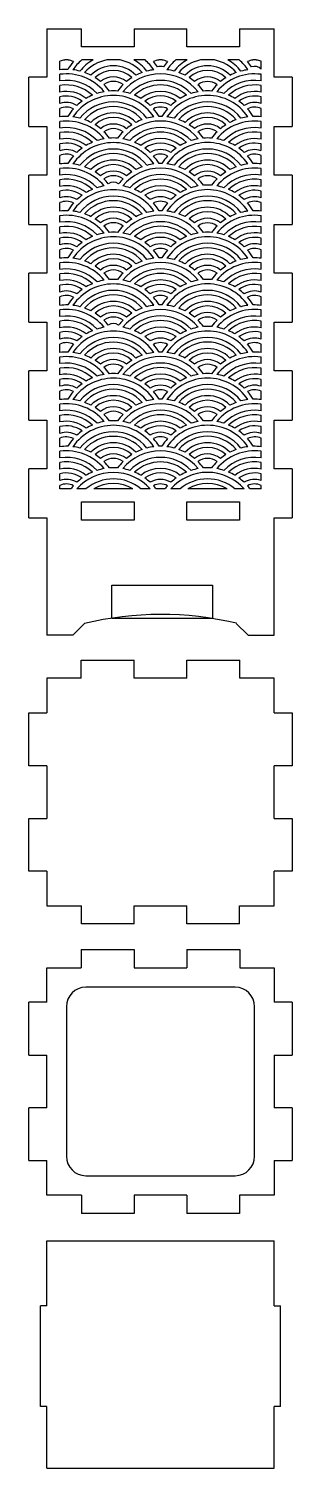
# Model space of a CAD drawing. Header units: millimetres. Extents: x -37 to 4, y -469 to 44.
# Drawn here: x -36.8 to 3.8, y -468.8 to -247.3 of the extents above; entities that cross this region are included whole.
import ezdxf

# ---------------------------------------------------------------- set-up
doc = ezdxf.new("R2010")
doc.units = ezdxf.units.MM

msp = doc.modelspace()

# ---------------------------------------------------------------- linework, layer by layer
at = {"color": 7, "linetype": 'Continuous', "lineweight": 25}
for p, q in [((-34.03, -247.34), (-34.03, -254.78)), ((-34.03, -247.34), (-28.71, -247.34)), ((-28.71, -250.14), (-28.71, -247.34)), ((-20.59, -247.34), (-20.59, -250.14)), ((-20.59, -247.34), (-12.47, -247.34)), ((-12.47, -250.14), (-12.47, -247.34)), ((-4.35, -247.34), (-4.35, -250.14)), ((-4.35, -247.34), (0.97, -247.34)), ((0.97, -254.78), (0.97, -247.34)), ((-20.59, -250.14), (-28.71, -250.14)), ((-4.35, -250.14), (-12.47, -250.14)), ((-32.03, -253.64), (-32.03, -252.34)), ((-30.78, -252.14), (-31.28, -252.14)), ((-26.92, -252.14), (-28.67, -252.14)), ((-22.76, -252.14), (-24.81, -252.14)), ((-18.91, -252.14), (-20.64, -252.14)), ((-16.28, -252.14), (-16.78, -252.14)), ((-12.43, -252.14), (-14.18, -252.14)), ((-8.22, -252.14), (-10.37, -252.14)), ((-4.4, -252.14), (-6.16, -252.14)), ((-1.78, -252.14), (-2.28, -252.14)), ((-1.03, -253.53), (-1.03, -252.34)), ((-32.03, -255.35), (-32.03, -254.34)), ((-1.03, -255.35), (-1.03, -254.34)), ((-36.83, -262.39), (-36.83, -254.78)), ((-34.03, -254.78), (-36.83, -254.78)), ((-32.03, -257.08), (-32.03, -256.06)), ((-1.03, -257.08), (-1.03, -256.06)), ((3.77, -254.78), (0.97, -254.78)), ((3.77, -254.78), (3.77, -262.39)), ((-32.03, -258.84), (-32.03, -257.8)), ((-1.03, -258.84), (-1.03, -257.89)), ((-32.03, -260.89), (-32.03, -259.59)), ((-1.03, -260.89), (-1.03, -259.59)), ((-36.83, -262.39), (-34.03, -262.39)), ((-34.03, -262.39), (-34.03, -269.85)), ((-32.03, -262.6), (-32.03, -261.59)), ((-32.03, -264.33), (-32.03, -263.31)), ((-1.03, -262.6), (-1.03, -261.59)), ((-1.03, -264.33), (-1.03, -263.31)), ((0.97, -262.39), (3.77, -262.39)), ((0.97, -269.85), (0.97, -262.39)), ((-32.03, -266.09), (-32.03, -265.05)), ((-1.03, -266.09), (-1.03, -265.14)), ((-32.03, -268.14), (-32.03, -266.84)), ((-1.03, -268.14), (-1.03, -266.84)), ((-36.83, -277.45), (-36.83, -269.85)), ((-34.03, -269.85), (-36.83, -269.85)), ((-32.03, -269.85), (-32.03, -268.84)), ((-1.03, -269.85), (-1.03, -268.84)), ((3.77, -269.85), (0.97, -269.85)), ((3.77, -269.85), (3.77, -277.45)), ((-32.03, -271.58), (-32.03, -270.56)), ((-32.03, -273.34), (-32.03, -272.3)), ((-1.03, -271.58), (-1.03, -270.56)), ((-1.03, -273.34), (-1.03, -272.39)), ((-32.03, -275.39), (-32.03, -274.09)), ((-1.03, -275.39), (-1.03, -274.09)), ((-32.03, -277.1), (-32.03, -276.09)), ((-1.03, -277.1), (-1.03, -276.09)), ((-36.83, -277.45), (-34.03, -277.45)), ((-34.03, -277.45), (-34.03, -284.92)), ((-32.03, -278.83), (-32.03, -277.81)), ((-1.03, -278.83), (-1.03, -277.81)), ((0.97, -277.45), (3.77, -277.45)), ((0.97, -284.92), (0.97, -277.45)), ((-32.03, -280.59), (-32.03, -279.55)), ((-1.03, -280.59), (-1.03, -279.64)), ((-32.03, -282.64), (-32.03, -281.34)), ((-32.03, -284.35), (-32.03, -283.34)), ((-1.03, -282.64), (-1.03, -281.34)), ((-1.03, -284.35), (-1.03, -283.34)), ((-36.83, -292.5), (-36.83, -284.92)), ((-34.03, -284.92), (-36.83, -284.92)), ((-32.03, -286.08), (-32.03, -285.06)), ((-1.03, -286.08), (-1.03, -285.06)), ((3.77, -284.92), (0.97, -284.92)), ((3.77, -284.92), (3.77, -292.5)), ((-32.03, -287.84), (-32.03, -286.8)), ((-1.03, -287.84), (-1.03, -286.89)), ((-32.03, -289.89), (-32.03, -288.59)), ((-1.03, -289.89), (-1.03, -288.59)), ((-32.03, -291.6), (-32.03, -290.59)), ((-32.03, -293.33), (-32.03, -292.31)), ((-1.03, -291.6), (-1.03, -290.59)), ((-1.03, -293.33), (-1.03, -292.31)), ((-36.83, -292.5), (-34.03, -292.5)), ((-34.03, -292.5), (-34.03, -299.99)), ((-32.03, -295.09), (-32.03, -294.05)), ((-1.03, -295.09), (-1.03, -294.14)), ((0.97, -292.5), (3.77, -292.5)), ((0.97, -299.99), (0.97, -292.5)), ((-32.03, -297.14), (-32.03, -295.84)), ((-1.03, -297.14), (-1.03, -295.84)), ((-32.03, -298.85), (-32.03, -297.84)), ((-1.03, -298.85), (-1.03, -297.84)), ((-36.83, -307.56), (-36.83, -299.99)), ((-34.03, -299.99), (-36.83, -299.99)), ((-32.03, -300.58), (-32.03, -299.56)), ((-1.03, -300.58), (-1.03, -299.56)), ((3.77, -299.99), (0.97, -299.99)), ((3.77, -299.99), (3.77, -307.56)), ((-32.03, -302.34), (-32.03, -301.3)), ((-32.03, -304.39), (-32.03, -303.09)), ((-1.03, -302.34), (-1.03, -301.39)), ((-1.03, -304.39), (-1.03, -303.09)), ((-32.03, -306.1), (-32.03, -305.09)), ((-1.03, -306.1), (-1.03, -305.09)), ((-36.83, -307.56), (-34.03, -307.56)), ((-34.03, -307.56), (-34.03, -315.07)), ((-32.03, -307.83), (-32.03, -306.81)), ((-1.03, -307.83), (-1.03, -306.81)), ((0.97, -307.56), (3.77, -307.56)), ((0.97, -315.07), (0.97, -307.56)), ((-32.03, -309.59), (-32.03, -308.55)), ((-1.03, -309.59), (-1.03, -308.64)), ((-32.03, -311.64), (-32.03, -310.34)), ((-1.03, -311.64), (-1.03, -310.34)), ((-32.03, -313.35), (-32.03, -312.34)), ((-32.03, -315.08), (-32.03, -314.06)), ((-1.03, -313.35), (-1.03, -312.34)), ((-1.03, -315.08), (-1.03, -314.06)), ((-36.83, -322.61), (-36.83, -315.07)), ((-34.03, -315.07), (-36.83, -315.07)), ((-32.03, -316.84), (-32.03, -315.8)), ((-1.03, -316.84), (-1.03, -315.89)), ((3.77, -315.07), (0.97, -315.07)), ((3.77, -315.07), (3.77, -322.61)), ((-32.03, -318.14), (-32.03, -317.59)), ((-30.34, -318.14), (-32.03, -318.14)), ((-28.01, -318.14), (-29.43, -318.14)), ((-20.77, -318.14), (-26.81, -318.14)), ((-18.14, -318.14), (-19.55, -318.14)), ((-15.84, -318.14), (-17.22, -318.14)), ((-13.52, -318.14), (-14.95, -318.14)), ((-6.26, -318.14), (-12.33, -318.14)), ((-3.64, -318.14), (-5.06, -318.14)), ((-1.03, -318.14), (-2.72, -318.14)), ((-1.03, -318.14), (-1.03, -317.59)), ((-28.71, -322.94), (-28.71, -320.14)), ((-28.71, -320.14), (-20.59, -320.14)), ((-20.59, -320.14), (-20.59, -322.94)), ((-12.47, -322.94), (-12.47, -320.14)), ((-12.47, -320.14), (-4.35, -320.14)), ((-4.35, -320.14), (-4.35, -322.94)), ((-36.83, -322.61), (-34.03, -322.61)), ((-34.03, -322.61), (-34.03, -340.64)), ((-20.59, -322.94), (-28.71, -322.94)), ((-4.35, -322.94), (-12.47, -322.94)), ((0.97, -322.61), (3.77, -322.61)), ((0.97, -340.64), (0.97, -322.61)), ((-4.85, -338.82), (-3.03, -340.64)), ((-30.03, -340.64), (-34.03, -340.64)), ((-28.25, -338.86), (-30.03, -340.64)), ((-3.03, -340.64), (0.97, -340.64)), ((-28.77, -347.28), (-28.77, -344.48)), ((-28.77, -344.48), (-20.61, -344.48)), ((-20.61, -347.28), (-20.61, -344.48)), ((-12.45, -347.28), (-12.45, -344.48)), ((-12.45, -344.48), (-4.29, -344.48)), ((-4.29, -347.28), (-4.29, -344.48)), ((-34.03, -347.28), (-34.03, -352.6)), ((-28.77, -347.28), (-34.03, -347.28)), ((-12.45, -347.28), (-20.61, -347.28)), ((0.97, -347.28), (-4.29, -347.28)), ((0.97, -352.6), (0.97, -347.28)), ((-36.83, -360.72), (-36.83, -352.6)), ((-36.83, -352.6), (-34.03, -352.6)), ((0.97, -352.6), (3.77, -352.6)), ((3.77, -352.6), (3.77, -360.72)), ((-34.03, -360.72), (-36.83, -360.72)), ((-34.03, -360.72), (-34.03, -368.84)), ((3.77, -360.72), (0.97, -360.72)), ((0.97, -368.84), (0.97, -360.72)), ((-36.83, -376.96), (-36.83, -368.84)), ((-36.83, -368.84), (-34.03, -368.84)), ((0.97, -368.84), (3.77, -368.84)), ((3.77, -368.84), (3.77, -376.96)), ((-34.03, -376.96), (-36.83, -376.96)), ((-34.03, -376.96), (-34.03, -382.28)), ((3.77, -376.96), (0.97, -376.96)), ((0.97, -382.28), (0.97, -376.96)), ((-34.03, -382.28), (-28.71, -382.28)), ((-28.71, -385.08), (-28.71, -382.28)), ((-20.59, -382.28), (-12.47, -382.28)), ((-20.59, -385.08), (-20.59, -382.28)), ((-12.47, -385.08), (-12.47, -382.28)), ((-4.35, -382.28), (0.97, -382.28)), ((-4.35, -385.08), (-4.35, -382.28)), ((-20.59, -385.08), (-28.71, -385.08)), ((-4.35, -385.08), (-12.47, -385.08)), ((-28.77, -389.01), (-28.77, -391.81)), ((-28.77, -389.01), (-20.61, -389.01)), ((-20.61, -389.01), (-20.61, -391.81)), ((-12.45, -389.01), (-12.45, -391.81)), ((-12.45, -389.01), (-4.29, -389.01)), ((-4.29, -389.01), (-4.29, -391.81)), ((-34.03, -397.13), (-34.03, -391.81)), ((-34.03, -391.81), (-28.77, -391.81)), ((-20.61, -391.81), (-12.45, -391.81)), ((-4.29, -391.81), (0.97, -391.81)), ((0.97, -391.81), (0.97, -397.13)), ((-5.03, -394.81), (-28.03, -394.81)), ((-36.83, -405.25), (-36.83, -397.13)), ((-34.03, -397.13), (-36.83, -397.13)), ((-31.03, -397.81), (-31.03, -420.81)), ((-2.03, -420.81), (-2.03, -397.81)), ((3.77, -397.13), (0.97, -397.13)), ((3.77, -397.13), (3.77, -405.25)), ((-36.83, -405.25), (-34.03, -405.25)), ((-34.03, -413.37), (-34.03, -405.25)), ((0.97, -405.25), (3.77, -405.25)), ((0.97, -405.25), (0.97, -413.37)), ((-36.83, -421.49), (-36.83, -413.37)), ((-34.03, -413.37), (-36.83, -413.37)), ((3.77, -413.37), (0.97, -413.37)), ((3.77, -413.37), (3.77, -421.49)), ((-36.83, -421.49), (-34.03, -421.49)), ((-34.03, -426.81), (-34.03, -421.49)), ((0.97, -421.49), (3.77, -421.49)), ((0.97, -421.49), (0.97, -426.81)), ((-28.03, -423.81), (-5.03, -423.81)), ((-28.71, -426.81), (-34.03, -426.81)), ((-28.71, -426.81), (-28.71, -429.61)), ((-12.47, -426.81), (-20.59, -426.81)), ((-20.59, -426.81), (-20.59, -429.61)), ((-12.47, -426.81), (-12.47, -429.61)), ((0.97, -426.81), (-4.35, -426.81)), ((-4.35, -426.81), (-4.35, -429.61)), ((-20.59, -429.61), (-28.71, -429.61)), ((-4.35, -429.61), (-12.47, -429.61)), ((-34.03, -443.82), (-34.03, -433.82)), ((-34.03, -433.82), (0.97, -433.82)), ((0.97, -443.82), (0.97, -433.82)), ((-34.03, -443.82), (-35.03, -443.82)), ((-35.03, -459.33), (-35.03, -443.82)), ((0.97, -443.82), (1.97, -443.82)), ((1.97, -459.33), (1.97, -443.82)), ((-34.03, -459.33), (-35.03, -459.33)), ((-34.03, -468.82), (-34.03, -459.33)), ((1.97, -459.33), (0.97, -459.33)), ((0.97, -468.82), (0.97, -459.33)), ((-34.03, -468.82), (0.97, -468.82))]:
    msp.add_line(p, q, dxfattribs=at)
msp.add_lwpolyline([(-24.02, -332.95), (-8.52, -332.95), (-8.52, -338.09), (-24.02, -338.09)], close=True)
for centre, radius, start, end in [((-31.03, -254.57), 2.44, 95.8673, 114.1191), ((-23.78, -257.89), 8.25, 138.1932, 148.5035), ((-31.03, -254.57), 2.44, 63.1534, 84.1327), ((-23.79, -257.9), 7.55, 130.2665, 145.6332), ((-23.78, -257.89), 6.55, 118.6144, 141.8924), ((-23.79, -257.9), 5.85, 100.0816, 139.1439), ((-23.79, -257.9), 5.85, 40.7962, 79.9184), ((-23.78, -257.89), 6.55, 38.1076, 61.3856), ((-23.79, -257.9), 7.55, 34.3509, 49.7335), ((-16.53, -254.58), 2.45, 95.9039, 116.728), ((-23.78, -257.89), 8.25, 34.6251, 41.8217), ((-16.53, -254.58), 2.45, 63.272, 84.0961), ((-9.28, -257.89), 8.25, 138.1783, 145.3748), ((-9.29, -257.89), 7.55, 130.3916, 145.7178), ((-9.29, -257.89), 6.55, 118.6083, 141.8576), ((-9.29, -257.89), 5.85, 100.5914, 139.2189), ((-9.29, -257.89), 5.85, 40.6871, 79.4086), ((-9.29, -257.89), 6.55, 38.0788, 61.3917), ((-9.29, -257.89), 7.55, 34.2547, 49.6084), ((-2.03, -254.58), 2.45, 95.904, 116.728), ((-9.28, -257.89), 8.25, 34.6252, 41.8217), ((-2.03, -254.58), 2.45, 65.9105, 84.096), ((-31.03, -261.83), 8.25, 88.5036, 96.9621), ((-31.03, -261.83), 7.55, 39.5924, 97.6112), ((-31.03, -261.83), 8.25, 75.2813, 82.9651), ((-31.03, -261.83), 8.25, 62.6915, 70.0347), ((-23.78, -257.89), 4.85, 44.4025, 135.5974), ((-23.78, -257.89), 4.15, 46.9293, 133.0706), ((-16.53, -261.83), 7.55, 39.5924, 140.4076), ((-16.53, -261.83), 8.25, 110.0592, 117.3086), ((-16.53, -261.83), 8.25, 97.1318, 104.7187), ((-16.53, -254.58), 1.45, 71.4544, 108.5456), ((-16.53, -261.83), 8.25, 75.3579, 83.0485), ((-16.53, -261.83), 8.25, 62.7579, 70.107), ((-9.29, -257.89), 4.85, 44.3316, 135.5194), ((-9.29, -257.89), 4.15, 46.8329, 132.9664), ((-2.03, -261.83), 7.55, 82.3888, 140.4076), ((-2.03, -261.83), 8.25, 110.0409, 117.3785), ((-2.03, -261.83), 8.25, 97.1212, 104.7985), ((-2.03, -254.58), 1.45, 46.3972, 108.5456), ((-31.03, -261.83), 6.55, 43.8776, 98.7818), ((-31.03, -261.83), 5.85, 46.8726, 99.8425), ((-31.03, -261.83), 8.25, 50.5153, 57.638), ((-23.78, -257.89), 3.15, 50.4906, 129.5092), ((-23.78, -257.89), 2.45, 52.9574, 127.0425), ((-31.03, -261.83), 8.25, 36.5534, 45.5818), ((-23.78, -265.14), 8.25, 85.6709, 94.3291), ((-16.53, -261.83), 8.25, 134.4182, 143.4466), ((-16.53, -261.83), 8.25, 122.3621, 129.4848), ((-16.53, -261.83), 6.55, 43.8776, 136.1224), ((-16.53, -261.83), 5.85, 46.8732, 133.1272), ((-16.53, -261.83), 8.25, 50.5724, 57.7005), ((-9.29, -257.89), 3.15, 50.3406, 129.3498), ((-9.28, -257.9), 2.45, 53.0714, 126.8628), ((-16.53, -261.83), 8.25, 36.5534, 45.5413), ((-9.28, -265.14), 8.25, 85.6709, 94.3291), ((-2.03, -261.83), 8.25, 134.4754, 143.4466), ((-2.03, -261.83), 8.25, 122.4283, 129.5458), ((-2.03, -261.83), 6.55, 81.2182, 136.1224), ((-2.03, -261.83), 5.85, 80.1575, 133.1274), ((-31.03, -261.83), 4.85, 51.2173, 101.8989), ((-31.03, -261.83), 4.15, 54.3755, 103.9434), ((-31.03, -261.83), 3.15, 59.27, 108.5094), ((-23.79, -265.15), 7.55, 34.3509, 145.6332), ((-23.78, -265.14), 8.25, 125.8587, 133.132), ((-23.78, -265.14), 6.55, 38.1076, 141.8924), ((-23.78, -265.14), 8.25, 113.2059, 120.7011), ((-23.78, -265.14), 8.25, 99.9957, 107.8484), ((-23.78, -265.14), 8.25, 72.1516, 80.0043), ((-23.78, -265.14), 8.25, 59.2989, 66.7936), ((-16.53, -261.83), 4.85, 51.2173, 128.7827), ((-16.53, -261.83), 4.15, 54.3755, 125.6245), ((-23.78, -265.14), 8.25, 46.868, 54.1413), ((-16.53, -261.83), 3.15, 59.27, 120.73), ((-9.29, -265.14), 7.55, 34.2657, 145.7178), ((-9.28, -265.14), 8.25, 125.8587, 133.132), ((-9.29, -265.14), 6.55, 38.1076, 141.8576), ((-9.28, -265.14), 8.25, 113.2059, 120.7011), ((-9.28, -265.14), 8.25, 99.9957, 107.8484), ((-9.28, -265.14), 8.25, 72.1516, 80.0043), ((-9.28, -265.14), 8.25, 59.2989, 66.7941), ((-2.03, -261.83), 4.85, 78.1011, 128.7827), ((-2.03, -261.83), 4.15, 76.0637, 125.6245), ((-9.28, -265.14), 8.25, 46.8678, 54.1413), ((-2.03, -261.83), 3.15, 71.4922, 120.7314), ((-9.28, -257.89), 8.25, 0, 0.6309), ((-31.03, -261.82), 2.44, 63.1534, 114.1191), ((-31.03, -269.08), 8.25, 88.5036, 96.9621), ((-23.78, -265.14), 8.25, 138.1932, 148.5035), ((-31.03, -269.08), 8.25, 75.2813, 82.9651), ((-23.79, -265.15), 5.85, 40.7962, 139.1439), ((-31.03, -269.08), 8.25, 62.6915, 70.0347), ((-23.78, -265.14), 4.85, 44.4025, 135.5974), ((-23.78, -265.14), 4.15, 46.9293, 133.0706), ((-16.53, -269.08), 8.25, 110.0592, 117.3086), ((-16.53, -269.08), 8.25, 97.1318, 104.7187), ((-16.53, -261.83), 2.45, 63.272, 116.728), ((-23.78, -265.14), 8.25, 31.4964, 41.8217), ((-16.53, -269.08), 8.25, 88.5035, 91.4965), ((-9.28, -265.14), 8.25, 138.1783, 148.5035), ((-16.53, -269.08), 8.25, 75.3579, 83.0485), ((-9.29, -265.14), 5.85, 40.7309, 139.2189), ((-16.53, -269.08), 8.25, 62.7579, 70.107), ((-9.29, -265.14), 4.85, 44.4025, 135.5194), ((-9.29, -265.14), 4.15, 46.9293, 132.9664), ((-2.04, -269.08), 8.25, 109.9653, 117.3086), ((-2.04, -269.08), 8.25, 97.0349, 104.7187), ((-2.03, -261.83), 2.45, 65.9105, 116.728), ((-9.28, -265.14), 8.25, 31.4965, 41.8217), ((-2.04, -269.08), 8.25, 82.946, 91.4052), ((-31.03, -269.08), 7.55, 39.5924, 97.6112), ((-31.03, -269.08), 6.55, 43.8776, 98.7818), ((-31.03, -269.08), 5.85, 46.8726, 99.8425), ((-31.03, -269.07), 8.25, 50.5138, 57.6386), ((-23.78, -265.14), 3.15, 50.4906, 129.5094), ((-23.78, -265.14), 2.45, 52.9574, 127.0425), ((-31.03, -269.08), 8.25, 36.5534, 45.5818), ((-16.53, -269.08), 8.25, 134.4182, 143.4466), ((-16.53, -269.08), 7.55, 39.5924, 140.4076), ((-16.53, -269.08), 8.25, 122.3621, 129.4848), ((-16.53, -269.08), 6.55, 43.8776, 136.1224), ((-16.53, -269.08), 5.85, 46.8732, 133.1272), ((-16.53, -269.08), 8.25, 50.5724, 57.7005), ((-9.29, -265.14), 3.15, 50.4906, 129.3498), ((-9.28, -265.15), 2.45, 53.2835, 126.8628), ((-16.53, -269.08), 8.25, 36.5534, 45.5413), ((-2.04, -269.08), 8.25, 134.4182, 143.4358), ((-2.03, -269.08), 7.55, 82.3888, 140.4076), ((-2.04, -269.08), 8.25, 122.3621, 129.4848), ((-2.03, -269.08), 6.55, 81.2182, 136.1224), ((-2.03, -269.08), 5.85, 80.1575, 133.1274), ((-31.03, -269.08), 4.85, 51.2173, 101.8989), ((-31.03, -269.08), 4.15, 54.3755, 103.9434), ((-23.79, -272.4), 7.55, 34.3509, 145.6333), ((-23.78, -272.39), 8.25, 125.8587, 133.132), ((-23.78, -272.39), 8.25, 113.2059, 120.7011), ((-23.78, -272.39), 8.25, 99.9957, 107.8484), ((-23.78, -272.39), 8.25, 85.6709, 94.3291), ((-23.78, -272.39), 8.25, 72.1516, 80.0043), ((-23.78, -272.39), 8.25, 59.2989, 66.7936), ((-16.53, -269.08), 4.85, 51.2173, 128.7827), ((-16.53, -269.08), 4.15, 54.3755, 125.6245), ((-23.78, -272.39), 8.25, 46.868, 54.1413), ((-9.29, -272.39), 7.55, 34.2657, 145.7178), ((-9.28, -272.39), 8.25, 125.8587, 133.132), ((-9.28, -272.39), 8.25, 113.2059, 120.7011), ((-9.28, -272.39), 8.25, 99.9957, 107.8484), ((-9.28, -272.39), 8.25, 85.7559, 94.3291), ((-9.28, -272.39), 8.25, 72.1516, 80.0043), ((-9.28, -272.39), 8.25, 59.2989, 66.7941), ((-2.03, -269.08), 4.85, 78.1011, 128.7827), ((-2.03, -269.08), 4.15, 76.0637, 125.6245), ((-9.28, -272.39), 8.25, 46.8678, 54.1413), ((-9.28, -265.14), 8.25, 360, 0.6309), ((-31.03, -269.08), 3.15, 59.27, 108.5094), ((-31.03, -269.07), 2.44, 63.1534, 114.1191), ((-23.78, -272.39), 8.25, 138.1932, 148.5035), ((-23.78, -272.39), 6.55, 38.1076, 141.8924), ((-23.79, -272.4), 5.85, 40.7962, 139.144), ((-23.78, -272.39), 4.85, 44.4025, 135.5975), ((-16.53, -269.08), 3.15, 59.27, 120.73), ((-16.53, -269.08), 2.45, 63.272, 116.728), ((-23.78, -272.39), 8.25, 31.4964, 41.8217), ((-9.28, -272.39), 8.25, 138.1783, 148.5035), ((-9.29, -272.39), 6.55, 38.1076, 141.8576), ((-9.29, -272.39), 5.85, 40.7309, 139.2189), ((-9.29, -272.39), 4.85, 44.4025, 135.5194), ((-2.03, -269.08), 3.15, 71.4922, 120.7314), ((-2.03, -269.08), 2.45, 65.9105, 116.728), ((-9.28, -272.39), 8.25, 31.4965, 41.8217), ((-31.03, -276.33), 8.25, 88.5033, 96.9622), ((-31.03, -276.33), 7.55, 39.5924, 97.6112), ((-31.03, -276.33), 6.55, 43.8776, 98.7818), ((-31.03, -276.33), 8.25, 75.2811, 82.9652), ((-31.03, -276.33), 8.25, 62.6913, 70.0348), ((-23.78, -272.39), 4.15, 46.9293, 133.0707), ((-31.03, -276.33), 8.25, 50.515, 57.6381), ((-23.78, -272.39), 3.15, 50.4906, 129.5094), ((-23.78, -272.39), 2.45, 52.9574, 127.0426), ((-16.53, -276.33), 7.55, 39.5924, 140.4076), ((-16.53, -276.33), 8.25, 122.3621, 129.4848), ((-16.53, -276.33), 6.55, 43.8776, 136.1224), ((-16.53, -276.33), 8.25, 110.0592, 117.3086), ((-16.53, -276.33), 8.25, 97.1318, 104.7187), ((-16.53, -276.33), 8.25, 88.5034, 91.4965), ((-16.53, -276.33), 8.25, 75.3579, 83.0485), ((-16.53, -276.33), 8.25, 62.7579, 70.107), ((-9.29, -272.39), 4.15, 46.9293, 132.9664), ((-16.53, -276.33), 8.25, 50.5724, 57.7005), ((-9.29, -272.39), 3.15, 50.4906, 129.3498), ((-9.28, -272.4), 2.45, 53.2835, 126.8628), ((-2.03, -276.33), 7.55, 82.3888, 140.4076), ((-2.04, -276.33), 8.25, 122.3621, 129.4848), ((-2.03, -276.33), 6.55, 81.2182, 136.1224), ((-2.04, -276.33), 8.25, 109.9653, 117.3086), ((-2.04, -276.33), 8.25, 97.0349, 104.7187), ((-2.04, -276.33), 8.25, 82.946, 91.4052), ((-31.03, -276.33), 5.85, 46.8726, 99.8425), ((-31.03, -276.33), 4.85, 51.2173, 101.8989), ((-31.03, -276.33), 4.15, 54.3755, 103.9434), ((-23.79, -279.65), 7.55, 34.3509, 145.6333), ((-23.78, -279.64), 8.25, 113.2059, 120.7011), ((-23.78, -279.64), 8.25, 99.9957, 107.8484), ((-31.03, -276.33), 8.25, 38.5884, 45.5812), ((-23.78, -272.39), 1.45, 56.4548, 123.5448), ((-16.53, -276.33), 8.25, 134.4182, 141.4133), ((-23.78, -279.64), 8.25, 72.1516, 80.0043), ((-16.53, -276.33), 5.85, 46.8732, 133.1272), ((-23.78, -279.64), 8.25, 59.2989, 66.7936), ((-16.53, -276.33), 4.85, 51.2173, 128.7827), ((-16.53, -276.33), 4.15, 54.3755, 125.6245), ((-9.29, -279.64), 7.55, 34.2657, 145.7178), ((-9.28, -279.64), 8.25, 113.2059, 120.7011), ((-9.28, -279.64), 8.25, 99.9957, 107.8484), ((-16.53, -276.33), 8.25, 36.5534, 45.5413), ((-9.28, -279.64), 8.25, 85.7559, 94.3291), ((-2.04, -276.33), 8.25, 134.4182, 143.4358), ((-9.28, -279.64), 8.25, 72.1516, 80.0043), ((-2.03, -276.33), 5.85, 80.1575, 133.1274), ((-9.28, -279.64), 8.25, 59.2989, 66.7941), ((-2.03, -276.33), 4.85, 78.1011, 128.7827), ((-2.03, -276.33), 4.15, 76.0637, 125.6245), ((-9.28, -272.39), 8.25, 360, 0.6309), ((-31.03, -276.33), 3.15, 59.27, 108.5094), ((-31.03, -276.32), 2.44, 63.1534, 114.1191), ((-23.78, -279.64), 8.25, 138.1932, 148.5035), ((-23.78, -279.64), 8.25, 125.8587, 133.132), ((-23.78, -279.64), 6.55, 38.1076, 141.8924), ((-23.79, -279.65), 5.85, 40.7962, 139.144), ((-23.78, -279.64), 8.25, 46.868, 54.1413), ((-16.53, -276.33), 3.15, 59.27, 120.73), ((-16.53, -276.33), 2.45, 63.272, 116.728), ((-23.78, -279.64), 8.25, 31.4964, 41.8217), ((-9.28, -279.64), 8.25, 138.1783, 148.5035), ((-9.28, -279.64), 8.25, 125.8587, 133.132), ((-9.29, -279.64), 6.55, 38.1076, 141.8576), ((-9.29, -279.64), 5.85, 40.7309, 139.2189), ((-9.28, -279.64), 8.25, 46.8678, 54.1413), ((-2.03, -276.33), 3.15, 71.4922, 120.7314), ((-2.03, -276.33), 2.45, 65.9105, 116.728), ((-9.28, -279.64), 8.25, 31.4965, 41.8217), ((-31.03, -283.58), 8.25, 88.5033, 96.9622), ((-31.03, -283.58), 7.55, 39.5924, 97.6112), ((-31.03, -283.58), 8.25, 75.2811, 82.9652), ((-31.03, -283.58), 8.25, 62.6913, 70.0348), ((-23.78, -279.64), 4.85, 44.4025, 135.5975), ((-23.78, -279.64), 4.15, 46.9293, 133.0707), ((-31.03, -283.58), 8.25, 50.515, 57.6381), ((-23.78, -279.64), 3.15, 50.4906, 129.5094), ((-16.53, -283.58), 7.55, 39.5924, 140.4076), ((-16.53, -283.58), 8.25, 122.3621, 129.4848), ((-16.53, -283.58), 8.25, 110.0592, 117.3086), ((-16.53, -283.58), 8.25, 97.1318, 104.7187), ((-16.53, -283.58), 8.25, 88.5034, 91.4965), ((-16.53, -283.58), 8.25, 75.3579, 83.0485), ((-16.53, -283.58), 8.25, 62.7579, 70.107), ((-9.29, -279.64), 4.85, 44.4025, 135.5194), ((-9.29, -279.64), 4.15, 46.9293, 132.9664), ((-16.53, -283.58), 8.25, 50.5724, 57.7005), ((-9.29, -279.64), 3.15, 50.4906, 129.3498), ((-2.03, -283.58), 7.55, 82.3888, 140.4076), ((-2.04, -283.58), 8.25, 122.3621, 129.4848), ((-2.04, -283.58), 8.25, 109.9653, 117.3086), ((-2.04, -283.58), 8.25, 97.0349, 104.7187), ((-2.04, -283.58), 8.25, 82.946, 91.4052), ((-31.03, -283.58), 6.55, 43.8776, 98.7818), ((-31.03, -283.58), 5.85, 46.8726, 99.8425), ((-31.03, -283.58), 4.85, 51.2173, 101.8989), ((-23.78, -286.89), 8.25, 99.9957, 107.8484), ((-23.78, -279.64), 2.45, 52.9574, 127.0426), ((-31.03, -283.58), 8.25, 36.5547, 45.5813), ((-23.78, -286.89), 8.25, 85.6709, 94.3291), ((-16.53, -283.58), 8.25, 134.4183, 143.4466), ((-23.78, -286.89), 8.25, 72.1516, 80.0043), ((-16.53, -283.58), 6.55, 43.8776, 136.1224), ((-16.53, -283.58), 5.85, 46.8732, 133.1272), ((-16.53, -283.58), 4.85, 51.2173, 128.7827), ((-9.28, -286.89), 8.25, 99.9957, 107.8484), ((-9.28, -279.65), 2.45, 53.2835, 126.8628), ((-16.53, -283.58), 8.25, 36.5534, 45.5413), ((-9.28, -286.89), 8.25, 85.7559, 94.3291), ((-2.04, -283.58), 8.25, 134.4182, 143.4358), ((-9.28, -286.89), 8.25, 72.1516, 80.0043), ((-2.03, -283.58), 6.55, 81.2182, 136.1224), ((-2.03, -283.58), 5.85, 80.1575, 133.1274), ((-2.03, -283.58), 4.85, 78.1011, 128.7827), ((-31.03, -283.58), 4.15, 54.3755, 103.9434), ((-31.03, -283.58), 3.15, 59.27, 108.5094), ((-31.03, -283.57), 2.44, 63.1534, 114.1191), ((-23.79, -286.9), 7.55, 34.3509, 145.6333), ((-23.78, -286.89), 8.25, 125.8587, 133.132), ((-23.78, -286.89), 6.55, 38.1076, 141.8924), ((-23.79, -286.9), 5.85, 40.7962, 139.144), ((-23.78, -286.89), 8.25, 113.2059, 120.7011), ((-23.78, -286.89), 8.25, 59.2989, 66.7936), ((-16.53, -283.58), 4.15, 54.3755, 125.6245), ((-23.78, -286.89), 8.25, 46.868, 54.1413), ((-16.53, -283.58), 3.15, 59.27, 120.73), ((-16.53, -283.58), 2.45, 63.272, 116.728), ((-9.29, -286.89), 7.55, 34.2657, 145.7178), ((-9.28, -286.89), 8.25, 125.8587, 133.132), ((-9.29, -286.89), 6.55, 38.1076, 141.8576), ((-9.29, -286.89), 5.85, 40.7309, 139.2189), ((-9.28, -286.89), 8.25, 113.2059, 120.7011), ((-9.28, -286.89), 8.25, 59.2989, 66.7941), ((-2.03, -283.58), 4.15, 76.0637, 125.6245), ((-9.28, -286.89), 8.25, 46.8678, 54.1413), ((-2.03, -283.58), 3.15, 71.4922, 120.7314), ((-2.03, -283.58), 2.45, 65.9105, 116.728), ((-9.28, -279.64), 8.25, 360, 0.6309), ((-31.03, -290.83), 8.25, 88.5033, 96.9622), ((-31.03, -290.83), 7.55, 39.5924, 97.6112), ((-23.78, -286.89), 8.25, 138.1932, 148.5035), ((-31.03, -290.83), 8.25, 75.2811, 82.9652), ((-31.03, -290.83), 8.25, 62.6913, 70.0348), ((-23.78, -286.89), 4.85, 44.4025, 135.5975), ((-23.78, -286.89), 4.15, 46.9293, 133.0707), ((-16.53, -290.83), 7.55, 39.5924, 140.4076), ((-16.53, -290.83), 8.25, 110.0592, 117.3086), ((-16.53, -290.83), 8.25, 97.1318, 104.7187), ((-23.78, -286.89), 8.25, 31.4964, 41.8217), ((-16.53, -290.83), 8.25, 88.5034, 91.4965), ((-9.28, -286.89), 8.25, 138.1783, 148.5035), ((-16.53, -290.83), 8.25, 75.3579, 83.0485), ((-16.53, -290.83), 8.25, 62.7579, 70.107), ((-9.29, -286.89), 4.85, 44.4025, 135.5194), ((-9.29, -286.89), 4.15, 46.9293, 132.9664), ((-2.03, -290.83), 7.55, 82.3888, 140.4076), ((-2.04, -290.83), 8.25, 109.9653, 117.3086), ((-2.04, -290.83), 8.25, 97.0349, 104.7187), ((-9.28, -286.89), 8.25, 31.4965, 41.8217), ((-2.04, -290.83), 8.25, 82.946, 91.4052), ((-31.03, -290.83), 6.55, 43.8776, 98.7818), ((-31.03, -290.83), 5.85, 46.8726, 99.8425), ((-31.03, -290.83), 8.25, 50.515, 57.6381), ((-23.78, -286.89), 3.15, 50.4906, 129.5094), ((-23.78, -286.89), 2.45, 52.9574, 127.0426), ((-31.03, -290.83), 8.25, 36.5547, 45.5813), ((-16.53, -290.83), 8.25, 134.4183, 143.4466), ((-16.53, -290.83), 8.25, 122.3621, 129.4848), ((-16.53, -290.83), 6.55, 43.8776, 136.1224), ((-16.53, -290.83), 5.85, 46.8732, 133.1272), ((-16.53, -290.83), 8.25, 50.5724, 57.7005), ((-9.29, -286.89), 3.15, 50.4906, 129.3498), ((-9.28, -286.9), 2.45, 53.2835, 126.8628), ((-16.53, -290.83), 8.25, 36.5534, 45.5413), ((-2.04, -290.83), 8.25, 134.4182, 143.4358), ((-2.04, -290.83), 8.25, 122.3621, 129.4848), ((-2.03, -290.83), 6.55, 81.2182, 136.1224), ((-2.03, -290.83), 5.85, 80.1575, 133.1274), ((-31.03, -290.83), 4.85, 51.2173, 101.8989), ((-31.03, -290.83), 4.15, 54.3755, 103.9434), ((-31.03, -290.83), 3.15, 59.27, 108.5094), ((-23.79, -294.15), 7.55, 34.3509, 145.6333), ((-23.78, -294.14), 8.25, 125.8587, 133.132), ((-23.78, -294.14), 6.55, 38.1076, 141.8924), ((-23.78, -294.14), 8.25, 113.2059, 120.7011), ((-23.78, -294.14), 8.25, 99.9957, 107.8484), ((-23.78, -294.14), 8.25, 85.6709, 94.3291), ((-23.78, -294.14), 8.25, 72.1516, 80.0043), ((-23.78, -294.14), 8.25, 59.2989, 66.7936), ((-16.53, -290.83), 4.85, 51.2173, 128.7827), ((-16.53, -290.83), 4.15, 54.3755, 125.6245), ((-23.78, -294.14), 8.25, 46.868, 54.1413), ((-16.53, -290.83), 3.15, 59.27, 120.73), ((-9.29, -294.14), 7.55, 34.2657, 145.7178), ((-9.28, -294.14), 8.25, 125.8587, 133.132), ((-9.29, -294.14), 6.55, 38.1076, 141.8576), ((-9.28, -294.14), 8.25, 113.2059, 120.7011), ((-9.28, -294.14), 8.25, 99.9957, 107.8484), ((-9.28, -294.14), 8.25, 85.7559, 94.3291), ((-9.28, -294.14), 8.25, 72.1516, 80.0043), ((-9.28, -294.14), 8.25, 59.2989, 66.7941), ((-2.03, -290.83), 4.85, 78.1011, 128.7827), ((-2.03, -290.83), 4.15, 76.0637, 125.6245), ((-9.28, -294.14), 8.25, 46.8678, 54.1413), ((-2.03, -290.83), 3.15, 71.4922, 120.7314), ((-9.28, -286.89), 8.25, 360, 0.6309), ((-31.03, -290.82), 2.44, 63.1534, 114.1191), ((-31.03, -298.08), 8.25, 88.5033, 96.9622), ((-23.78, -294.14), 8.25, 138.1932, 148.5035), ((-31.03, -298.08), 8.25, 75.2811, 82.9652), ((-23.79, -294.15), 5.85, 40.7962, 139.144), ((-23.78, -294.14), 4.85, 44.4025, 135.5975), ((-23.78, -294.14), 4.15, 46.9293, 133.0707), ((-16.53, -298.08), 8.25, 97.1318, 104.7187), ((-16.53, -290.83), 2.45, 63.272, 116.728), ((-23.78, -294.14), 8.25, 31.4964, 41.8217), ((-16.53, -298.08), 8.25, 88.5034, 91.4965), ((-9.28, -294.14), 8.25, 138.1783, 148.5035), ((-16.53, -298.08), 8.25, 75.3579, 83.0485), ((-9.29, -294.14), 5.85, 40.7309, 139.2189), ((-9.29, -294.14), 4.85, 44.4025, 135.5194), ((-9.29, -294.14), 4.15, 46.9293, 132.9664), ((-2.04, -298.08), 8.25, 97.0349, 104.7187), ((-2.03, -290.83), 2.45, 65.9105, 116.728), ((-9.28, -294.14), 8.25, 31.4965, 41.8217), ((-2.04, -298.08), 8.25, 82.946, 91.4052), ((-31.03, -298.08), 7.55, 39.5924, 97.6112), ((-31.03, -298.08), 6.55, 43.8776, 98.7818), ((-31.03, -298.08), 5.85, 46.8726, 99.8425), ((-31.03, -298.08), 8.25, 62.6913, 70.0348), ((-31.03, -298.08), 8.25, 50.515, 57.6381), ((-23.78, -294.14), 3.15, 50.4906, 129.5094), ((-23.78, -294.14), 2.45, 52.9574, 127.0426), ((-31.03, -298.08), 8.25, 38.5884, 45.5812), ((-16.53, -298.08), 8.25, 134.4182, 141.4133), ((-16.53, -298.08), 7.55, 39.5924, 140.4076), ((-16.53, -298.08), 8.25, 122.3621, 129.4848), ((-16.53, -298.08), 6.55, 43.8776, 136.1224), ((-16.53, -298.08), 5.85, 46.8732, 133.1272), ((-16.53, -298.08), 8.25, 110.0592, 117.3086), ((-16.53, -298.08), 8.25, 62.7579, 70.107), ((-16.53, -298.08), 8.25, 50.5724, 57.7005), ((-9.29, -294.14), 3.15, 50.4906, 129.3498), ((-9.28, -294.15), 2.45, 53.2835, 126.8628), ((-16.53, -298.08), 8.25, 36.5534, 45.5413), ((-2.04, -298.08), 8.25, 134.4182, 143.4358), ((-2.03, -298.08), 7.55, 82.3888, 140.4076), ((-2.04, -298.08), 8.25, 122.3621, 129.4848), ((-2.03, -298.08), 6.55, 81.2182, 136.1224), ((-2.03, -298.08), 5.85, 80.1575, 133.1274), ((-2.04, -298.08), 8.25, 109.9653, 117.3086), ((-31.03, -298.08), 4.85, 51.2173, 101.8989), ((-31.03, -298.08), 4.15, 54.3755, 103.9434), ((-23.79, -301.4), 7.55, 34.3509, 145.6333), ((-23.78, -301.39), 8.25, 113.2059, 120.7011), ((-23.78, -301.39), 8.25, 99.9957, 107.8484), ((-23.78, -294.14), 1.45, 56.4548, 123.5448), ((-23.78, -301.39), 8.25, 72.1516, 80.0043), ((-23.78, -301.39), 8.25, 59.2989, 66.7936), ((-16.53, -298.08), 4.85, 51.2173, 128.7827), ((-16.53, -298.08), 4.15, 54.3755, 125.6245), ((-9.29, -301.39), 7.55, 34.2657, 145.7178), ((-9.28, -301.39), 8.25, 113.2059, 120.7011), ((-9.28, -301.39), 8.25, 99.9957, 107.8484), ((-9.28, -301.39), 8.25, 85.7559, 94.3291), ((-9.28, -301.39), 8.25, 72.1516, 80.0043), ((-9.28, -301.39), 8.25, 59.2989, 66.7941), ((-2.03, -298.08), 4.85, 78.1011, 128.7827), ((-2.03, -298.08), 4.15, 76.0637, 125.6245), ((-9.28, -294.14), 8.25, 360, 0.6309), ((-31.03, -298.08), 3.15, 59.27, 108.5094), ((-31.03, -298.07), 2.44, 63.1534, 114.1191), ((-23.78, -301.39), 8.25, 138.1932, 148.5035), ((-23.78, -301.39), 8.25, 125.8587, 133.132), ((-23.78, -301.39), 6.55, 38.1076, 141.8924), ((-23.79, -301.4), 5.85, 40.7962, 139.144), ((-23.78, -301.39), 4.85, 44.4025, 135.5975), ((-23.78, -301.39), 8.25, 46.868, 54.1413), ((-16.53, -298.08), 3.15, 59.27, 120.73), ((-16.53, -298.08), 2.45, 63.272, 116.728), ((-23.78, -301.39), 8.25, 31.4964, 41.8217), ((-9.28, -301.39), 8.25, 138.1783, 148.5035), ((-9.28, -301.39), 8.25, 125.8587, 133.132), ((-9.29, -301.39), 6.55, 38.1076, 141.8576), ((-9.29, -301.39), 5.85, 40.7309, 139.2189), ((-9.29, -301.39), 4.85, 44.4025, 135.5194), ((-9.28, -301.39), 8.25, 46.8678, 54.1413), ((-2.03, -298.08), 3.15, 71.4922, 120.7314), ((-2.03, -298.08), 2.45, 65.9105, 116.728), ((-9.28, -301.39), 8.25, 31.4965, 41.8217), ((-31.03, -305.33), 8.25, 88.5033, 96.9622), ((-31.03, -305.33), 7.55, 39.5924, 97.6112), ((-31.03, -305.33), 6.55, 43.8776, 98.7818), ((-31.03, -305.33), 8.25, 75.2811, 82.9652), ((-31.03, -305.33), 8.25, 62.6913, 70.0348), ((-23.78, -301.39), 4.15, 46.9293, 133.0707), ((-31.03, -305.33), 8.25, 50.515, 57.6381), ((-23.78, -301.39), 3.15, 50.4906, 129.5094), ((-23.78, -301.39), 2.45, 52.9574, 127.0426), ((-16.53, -305.33), 7.55, 39.5924, 140.4076), ((-16.53, -305.33), 8.25, 122.3621, 129.4848), ((-16.53, -305.33), 6.55, 43.8776, 136.1224), ((-16.53, -305.33), 8.25, 110.0592, 117.3086), ((-16.53, -305.33), 8.25, 97.1318, 104.7187), ((-16.53, -305.33), 8.25, 88.5034, 91.4965), ((-16.53, -305.33), 8.25, 75.3579, 83.0485), ((-16.53, -305.33), 8.25, 62.7579, 70.107), ((-9.29, -301.39), 4.15, 46.9293, 132.9664), ((-16.53, -305.33), 8.25, 50.5724, 57.7005), ((-9.29, -301.39), 3.15, 50.4906, 129.3498), ((-9.28, -301.4), 2.45, 53.2835, 126.8628), ((-2.03, -305.33), 7.55, 82.3888, 140.4076), ((-2.04, -305.33), 8.25, 122.3621, 129.4848), ((-2.03, -305.33), 6.55, 81.2182, 136.1224), ((-2.04, -305.33), 8.25, 109.9653, 117.3086), ((-2.04, -305.33), 8.25, 97.0349, 104.7187), ((-2.04, -305.33), 8.25, 82.946, 91.4052), ((-31.03, -305.33), 5.85, 46.8726, 99.8425), ((-31.03, -305.33), 4.85, 51.2173, 101.8989), ((-31.03, -305.33), 4.15, 54.3755, 103.9434), ((-23.79, -308.65), 7.55, 34.3509, 145.6333), ((-23.78, -308.64), 8.25, 113.2059, 120.7011), ((-23.78, -308.64), 8.25, 99.9957, 107.8484), ((-31.03, -305.33), 8.25, 36.5547, 45.5813), ((-23.78, -308.64), 8.25, 85.6709, 94.3291), ((-16.53, -305.33), 8.25, 134.4183, 143.4466), ((-23.78, -308.64), 8.25, 72.1516, 80.0043), ((-16.53, -305.33), 5.85, 46.8732, 133.1272), ((-23.78, -308.64), 8.25, 59.2989, 66.7936), ((-16.53, -305.33), 4.85, 51.2173, 128.7827), ((-16.53, -305.33), 4.15, 54.3755, 125.6245), ((-9.29, -308.64), 7.55, 34.2657, 145.7178), ((-9.28, -308.64), 8.25, 113.2059, 120.7011), ((-9.28, -308.64), 8.25, 99.9957, 107.8484), ((-16.53, -305.33), 8.25, 36.5534, 45.5413), ((-9.28, -308.64), 8.25, 85.7559, 94.3291), ((-2.04, -305.33), 8.25, 134.4182, 143.4358), ((-9.28, -308.64), 8.25, 72.1516, 80.0043), ((-2.03, -305.33), 5.85, 80.1575, 133.1274), ((-9.28, -308.64), 8.25, 59.2989, 66.7941), ((-2.03, -305.33), 4.85, 78.1011, 128.7827), ((-2.03, -305.33), 4.15, 76.0637, 125.6245), ((-31.03, -305.33), 3.15, 59.27, 108.5094), ((-31.03, -305.32), 2.44, 63.1534, 114.1191), ((-23.78, -308.64), 8.25, 138.1932, 148.5035), ((-23.78, -308.64), 8.25, 125.8587, 133.132), ((-23.78, -308.64), 6.55, 38.1076, 141.8924), ((-23.79, -308.65), 5.85, 40.7962, 139.144), ((-23.78, -308.64), 8.25, 46.868, 54.1413), ((-16.53, -305.33), 3.15, 59.27, 120.73), ((-16.53, -305.33), 2.45, 63.272, 116.728), ((-23.78, -308.64), 8.25, 31.4964, 41.8217), ((-9.28, -308.64), 8.25, 138.1783, 148.5035), ((-9.28, -308.64), 8.25, 125.8587, 133.132), ((-9.29, -308.64), 6.55, 38.1076, 141.8576), ((-9.29, -308.64), 5.85, 40.7309, 139.2189), ((-9.28, -308.64), 8.25, 46.8678, 54.1413), ((-2.03, -305.33), 3.15, 71.4922, 120.7314), ((-2.03, -305.33), 2.45, 65.9105, 116.728), ((-9.28, -308.64), 8.25, 31.4965, 41.8217), ((-9.28, -301.39), 8.25, 360, 0.6309), ((-31.03, -312.58), 8.25, 88.5033, 96.9622), ((-31.03, -312.58), 7.55, 39.5924, 97.6112), ((-31.03, -312.58), 8.25, 75.2811, 82.9652), ((-31.03, -312.58), 8.25, 62.6913, 70.0348), ((-23.78, -308.64), 4.85, 44.4025, 135.5975), ((-23.78, -308.64), 4.15, 46.9293, 133.0707), ((-31.03, -312.58), 8.25, 50.515, 57.6381), ((-23.78, -308.64), 3.15, 50.4906, 129.5094), ((-16.53, -312.58), 7.55, 39.5924, 140.4076), ((-16.53, -312.58), 8.25, 122.3621, 129.4848), ((-16.53, -312.58), 8.25, 110.0592, 117.3086), ((-16.53, -312.58), 8.25, 97.1318, 104.7187), ((-16.53, -312.58), 8.25, 88.5034, 91.4965), ((-16.53, -312.58), 8.25, 75.3579, 83.0485), ((-16.53, -312.58), 8.25, 62.7579, 70.107), ((-9.29, -308.64), 4.85, 44.4025, 135.5194), ((-9.29, -308.64), 4.15, 46.9293, 132.9664), ((-16.53, -312.58), 8.25, 50.5724, 57.7005), ((-9.29, -308.64), 3.15, 50.4906, 129.3498), ((-2.03, -312.58), 7.55, 82.3888, 140.4076), ((-2.04, -312.58), 8.25, 122.3621, 129.4848), ((-2.04, -312.58), 8.25, 109.9653, 117.3086), ((-2.04, -312.58), 8.25, 97.0349, 104.7187), ((-2.04, -312.58), 8.25, 82.946, 91.4052), ((-31.03, -312.58), 6.55, 43.8776, 98.7818), ((-31.03, -312.58), 5.85, 46.8726, 99.8425), ((-31.03, -312.58), 4.85, 51.2173, 101.8989), ((-23.78, -315.89), 8.25, 99.9957, 107.8484), ((-23.78, -308.64), 2.45, 52.9574, 127.0426), ((-31.03, -312.58), 8.25, 36.5547, 45.5813), ((-23.78, -315.89), 8.25, 85.6709, 94.3291), ((-16.53, -312.58), 8.25, 134.4183, 143.4466), ((-23.78, -315.89), 8.25, 72.1516, 80.0043), ((-16.53, -312.58), 6.55, 43.8776, 136.1224), ((-16.53, -312.58), 5.85, 46.8732, 133.1272), ((-16.53, -312.58), 4.85, 51.2173, 128.7827), ((-9.28, -315.89), 8.25, 99.9957, 107.8484), ((-9.28, -308.65), 2.45, 53.2835, 126.8628), ((-16.53, -312.58), 8.25, 36.5534, 45.5413), ((-9.28, -315.89), 8.25, 85.7559, 94.3291), ((-2.04, -312.58), 8.25, 134.4182, 143.4358), ((-9.28, -315.89), 8.25, 72.1516, 80.0043), ((-2.03, -312.58), 6.55, 81.2182, 136.1224), ((-2.03, -312.58), 5.85, 80.1575, 133.1274), ((-2.03, -312.58), 4.85, 78.1011, 128.7827), ((-31.03, -312.58), 4.15, 54.3755, 103.9434), ((-31.03, -312.58), 3.15, 59.27, 108.5094), ((-23.79, -315.9), 7.55, 34.3509, 145.6333), ((-23.78, -315.89), 8.25, 125.8587, 133.132), ((-23.78, -315.89), 6.55, 38.1076, 141.8924), ((-23.79, -315.9), 5.85, 40.7962, 139.144), ((-23.78, -315.89), 8.25, 113.2059, 120.7011), ((-23.78, -315.89), 8.25, 59.2989, 66.7936), ((-16.53, -312.58), 4.15, 54.3755, 125.6245), ((-23.78, -315.89), 8.25, 46.868, 54.1413), ((-16.53, -312.58), 3.15, 59.27, 120.73), ((-9.29, -315.89), 7.55, 34.2657, 145.7178), ((-9.28, -315.89), 8.25, 125.8587, 133.132), ((-9.29, -315.89), 6.55, 38.1076, 141.8576), ((-9.29, -315.89), 5.85, 40.7309, 139.2189), ((-9.28, -315.89), 8.25, 113.2059, 120.7011), ((-9.28, -315.89), 8.25, 59.2989, 66.7941), ((-2.03, -312.58), 4.15, 76.0637, 125.6245), ((-9.28, -315.89), 8.25, 46.8678, 54.1413), ((-2.03, -312.58), 3.15, 71.4922, 120.7314), ((-9.28, -308.64), 8.25, 360, 0.6309), ((-31.03, -312.57), 2.44, 63.1534, 114.1191), ((-31.03, -319.83), 8.25, 88.5033, 96.9622), ((-31.03, -319.83), 7.55, 39.5924, 97.6112), ((-23.78, -315.89), 8.25, 138.1932, 148.5035), ((-31.03, -319.83), 8.25, 75.2811, 82.9652), ((-31.03, -319.83), 8.25, 62.6913, 70.0348), ((-23.78, -315.89), 4.85, 44.4025, 135.5975), ((-23.78, -315.89), 4.15, 46.9293, 133.0707), ((-16.53, -319.83), 7.55, 39.5924, 140.4076), ((-16.53, -319.83), 8.25, 110.0592, 117.3086), ((-16.53, -319.83), 8.25, 97.1318, 104.7187), ((-16.53, -312.58), 2.45, 63.272, 116.728), ((-23.78, -315.89), 8.25, 31.4964, 41.8217), ((-16.53, -319.83), 8.25, 88.5034, 91.4965), ((-9.28, -315.89), 8.25, 138.1783, 148.5035), ((-16.53, -319.83), 8.25, 75.3579, 83.0485), ((-16.53, -319.83), 8.25, 62.7579, 70.107), ((-9.29, -315.89), 4.85, 44.4025, 135.5194), ((-9.29, -315.89), 4.15, 46.9293, 132.9664), ((-2.03, -319.83), 7.55, 82.3888, 140.4076), ((-2.04, -319.83), 8.25, 109.9653, 117.3086), ((-2.04, -319.83), 8.25, 97.0349, 104.7187), ((-2.03, -312.58), 2.45, 65.9105, 116.728), ((-9.28, -315.89), 8.25, 31.4965, 41.8217), ((-2.04, -319.83), 8.25, 82.946, 91.4052), ((-31.03, -319.83), 6.55, 43.8776, 98.7818), ((-31.03, -319.83), 5.85, 46.8726, 99.8425), ((-31.03, -319.83), 8.25, 50.515, 57.6381), ((-23.78, -315.89), 3.15, 50.4906, 129.5094), ((-23.78, -315.89), 2.45, 52.9574, 127.0426), ((-31.03, -319.83), 8.25, 36.5547, 45.5813), ((-16.53, -319.83), 8.25, 134.4183, 143.4466), ((-16.53, -319.83), 8.25, 122.3621, 129.4848), ((-16.53, -319.83), 6.55, 43.8776, 136.1224), ((-16.53, -319.83), 5.85, 46.8732, 133.1272), ((-16.53, -319.83), 8.25, 50.5724, 57.7005), ((-9.29, -315.89), 3.15, 50.4906, 129.3498), ((-9.28, -315.9), 2.45, 53.2835, 126.8628), ((-16.53, -319.83), 8.25, 36.5534, 45.5413), ((-2.04, -319.83), 8.25, 134.4182, 143.4358), ((-2.04, -319.83), 8.25, 122.3621, 129.4848), ((-2.03, -319.83), 6.55, 81.2182, 136.1224), ((-2.03, -319.83), 5.85, 80.1575, 133.1274), ((-31.03, -319.83), 4.85, 51.2173, 101.8989), ((-31.03, -319.83), 4.15, 54.3755, 103.9434), ((-31.03, -319.83), 3.15, 59.27, 108.5094), ((-23.79, -323.15), 7.55, 41.5833, 138.4167), ((-23.78, -323.14), 8.25, 125.8587, 133.132), ((-23.78, -323.14), 6.55, 49.7612, 130.2388), ((-23.78, -323.14), 8.25, 113.2059, 120.7011), ((-23.78, -323.14), 8.25, 99.9957, 107.8484), ((-23.78, -323.14), 8.25, 85.6709, 94.3291), ((-23.78, -323.14), 8.25, 72.1516, 80.0043), ((-23.78, -323.14), 8.25, 59.2989, 66.7936), ((-16.53, -319.83), 4.85, 51.2173, 128.7827), ((-16.53, -319.83), 4.15, 54.3755, 125.6245), ((-23.78, -323.14), 8.25, 46.868, 54.1413), ((-16.53, -319.83), 3.15, 59.27, 120.73), ((-9.29, -323.14), 7.55, 41.4752, 138.5248), ((-9.28, -323.14), 8.25, 125.8587, 133.132), ((-9.29, -323.14), 6.55, 49.7657, 130.2343), ((-9.28, -323.14), 8.25, 113.2059, 120.7011), ((-9.28, -323.14), 8.25, 99.9957, 107.8484), ((-9.28, -323.14), 8.25, 85.7559, 94.3291), ((-9.28, -323.14), 8.25, 72.1516, 80.0043), ((-9.28, -323.14), 8.25, 59.2989, 66.7941), ((-2.03, -319.83), 4.85, 78.1011, 128.7827), ((-2.03, -319.83), 4.15, 76.0637, 125.6245), ((-9.28, -323.14), 8.25, 46.8678, 54.1413), ((-2.03, -319.83), 3.15, 71.4922, 120.7314), ((-9.28, -315.89), 8.25, 360, 0.6309), ((-31.03, -319.82), 2.44, 63.1534, 114.1191), ((-23.78, -323.14), 8.25, 138.1932, 142.6948), ((-23.79, -323.15), 5.85, 58.9097, 121.0903), ((-16.53, -319.83), 2.45, 63.272, 116.728), ((-23.78, -323.14), 8.25, 37.305, 41.8217), ((-9.28, -323.14), 8.25, 138.1783, 142.6948), ((-9.29, -323.14), 5.85, 58.733, 121.267), ((-2.03, -319.83), 2.45, 65.9105, 116.728), ((-9.28, -323.14), 8.25, 37.3052, 41.8217), ((-16.46, -387.45), 50, 76.5655, 103.6356), ((-28.03, -397.81), 3, 90, 180), ((-5.03, -397.81), 3, 360, 90), ((-28.03, -420.81), 3, 180, 270), ((-5.03, -420.81), 3, 270, 0)]:
    msp.add_arc(centre, radius, start, end, dxfattribs=at)

doc.saveas('drawing.dxf')
